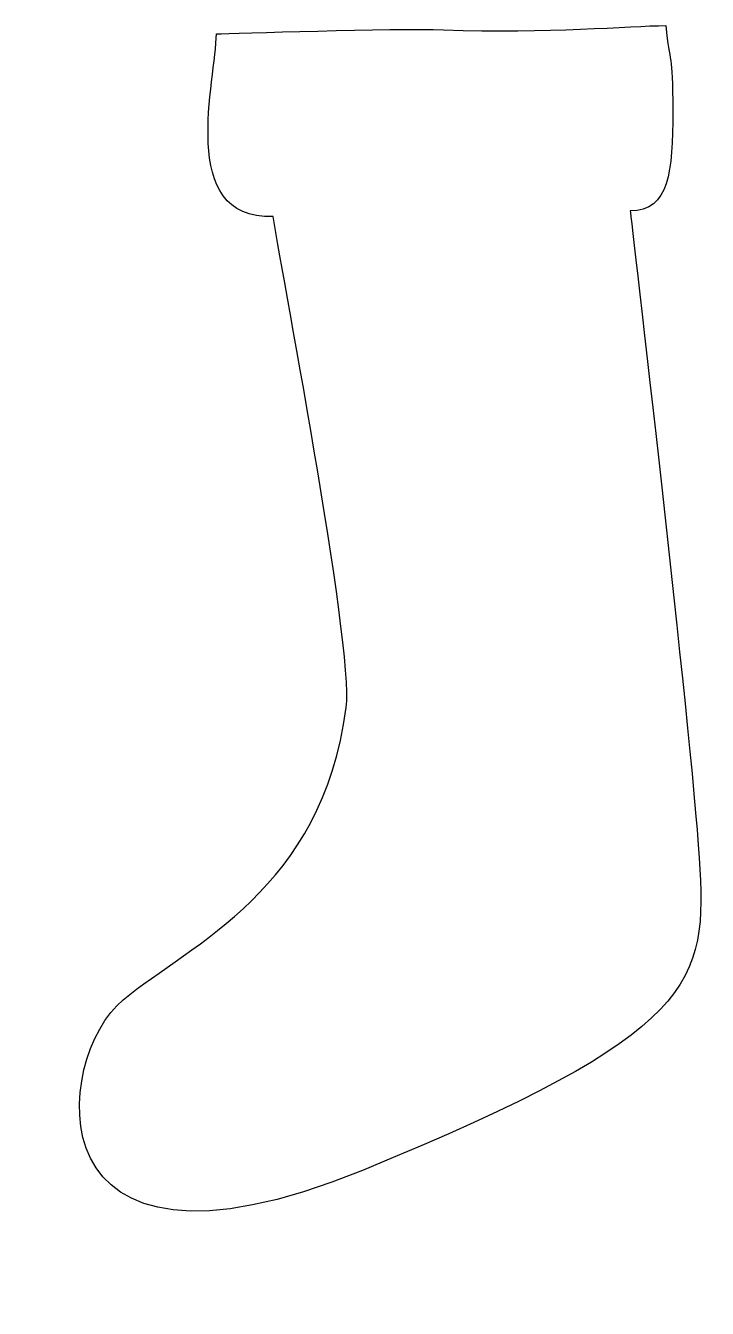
# Model space of a CAD drawing. Header units: centimetres. Extents: x -5.5 to 4.8, y -10.4 to 8.9.
import ezdxf

# ---------------------------------------------------------------- set-up
doc = ezdxf.new("R2010")
doc.units = ezdxf.units.CM
doc.header["$MEASUREMENT"] = 0
doc.layers.add('Camada 1', color=7, linetype='Continuous')

msp = doc.modelspace()

# ---------------------------------------------------------------- linework, layer by layer
at = {"layer": 'Camada 1'}
msp.add_open_spline([(0.8028, 8.84576), (0.07157, 8.87378), (-2.3686, 8.7848), (-2.61268, 8.7848), (-2.61268, 8.7848), (-2.61268, 8.11387), (-3.22281, 5.97897), (-1.75884, 6.03996), (-1.75884, 6.03996), (-1.69785, 5.55215), (-0.53763, -0.41542), (-0.6609, -1.34035), (-0.6609, -1.34035), (-1.02695, -4.08498), (-2.97854, -4.87807), (-4.0155, -5.7319), (-4.0155, -5.7319), (-5.05246, -6.58574), (-5.47968, -10.36724), (-0.41701, -8.29362), (-0.41701, -8.29362), (4.64577, -6.21987), (4.76771, -5.48798), (4.64577, -3.59716), (4.64577, -3.59716), (4.52382, -1.70616), (3.60881, 6.12305), (3.60881, 6.12305), (3.60881, 6.12305), (4.19584, 6.12305), (4.2473, 6.71109), (4.2473, 7.62591), (4.2473, 7.62591), (4.2473, 8.54073), (4.20245, 8.29681), (4.14147, 8.90678), (4.14147, 8.90678), (3.5927, 8.90675), (2.38892, 8.7848), (0.8028, 8.84576)], degree=3, knots=[0, 0, 0, 0, 0.09090909, 0.09090909, 0.09090909, 0.09090909, 0.18181818, 0.18181818, 0.18181818, 0.18181818, 0.27272727, 0.27272727, 0.27272727, 0.27272727, 0.36363636, 0.36363636, 0.36363636, 0.36363636, 0.45454545, 0.45454545, 0.45454545, 0.45454545, 0.54545455, 0.54545455, 0.54545455, 0.54545455, 0.63636364, 0.63636364, 0.63636364, 0.63636364, 0.72727273, 0.72727273, 0.72727273, 0.72727273, 0.81818182, 0.81818182, 0.81818182, 0.81818182, 1, 1, 1, 1], dxfattribs=at)

doc.saveas('drawing.dxf')
